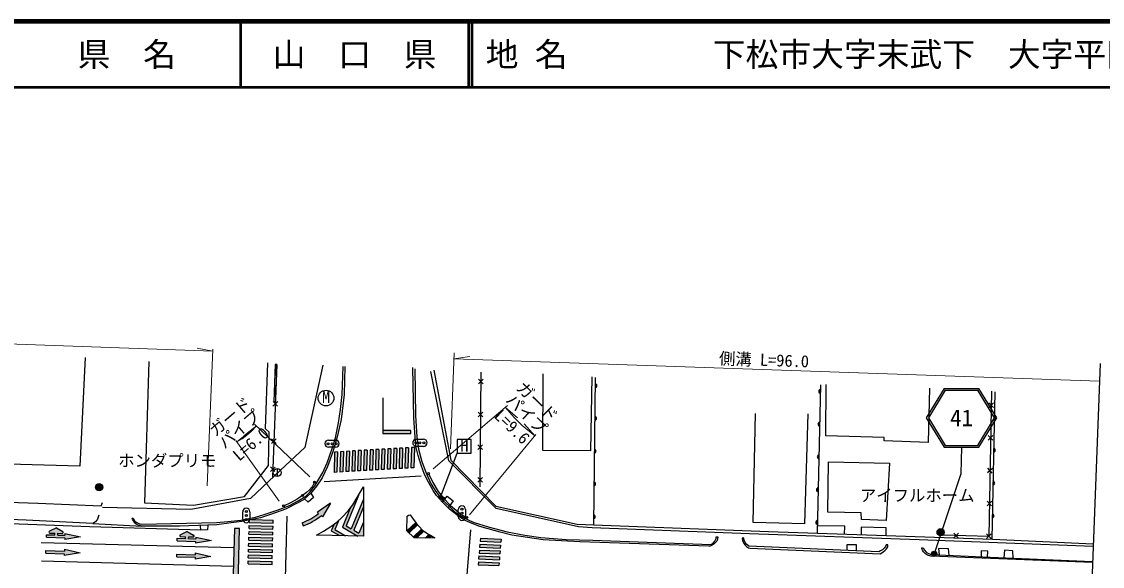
# Model space of a CAD drawing. Units: millimetres at full size, sheet at 1:1000; details may follow other scales. Extents: x 40000 to 680000, y 20000 to 380000.
# Drawn here: x 299590 to 464450, y 296855 to 380000 of the extents above; entities that cross this region are included whole.
import ezdxf
from ezdxf.enums import TextEntityAlignment as Align

# ---------------------------------------------------------------- set-up
doc = ezdxf.new("R2010")
doc.units = ezdxf.units.MM
doc.header["$LTSCALE"] = 1000
for name, color, linetype, lineweight in [('M-BGD', 7, 'Continuous', 25), ('M-BGD-EXST', 7, 'Continuous', 25), ('M-BMK-OTRS', 5, 'Continuous', 25), ('M-STR-HTXT', 7, 'Continuous', 13), ('M-STR-STRC', 7, 'Continuous', 25), ('M-TTL', 2, 'Continuous', 140), ('M-TTL-LINE', 7, 'Continuous', 50)]:
    doc.layers.add(name, color=color, linetype=linetype, lineweight=lineweight)
doc.layers.add('M-BMK-HTXT', color=7, linetype='Continuous')
doc.layers.add('M-TTL-TXT', color=7, linetype='Continuous')
doc.styles.add('ＭＳ ゴシック', font='')
doc.styles.get('ＭＳ ゴシック').set_extended_font_data('MS Gothic')

# ---------------------------------------------------------------- blocks, each defined once
blk = doc.blocks.new('O1')
at = {"layer": 'M-STR-STRC'}
for p, q in [((-554, 556), (546, 556)), ((546, -544), (-554, -544))]:
    blk.add_line(p, q, dxfattribs=at)
for centre in [(-620, 0), (0, 0), (620, 0)]:
    blk.add_circle(centre, 150, dxfattribs=at)
for centre, start, end in [((-554, 6), 90, 180), ((-554, 6), 180, 270), ((546, 6), 0, 90), ((546, 6), 270, 0)]:
    blk.add_arc(centre, 550, start, end, dxfattribs=at)

msp = doc.modelspace()

# ---------------------------------------------------------------- hatches: boundary and pattern name
at = {"layer": 'M-BGD'}
for points in [[(338467, 326043), (338532, 327675), (338282, 327685), (338218, 326053)], [(338338, 322780), (338403, 324412), (338153, 324422), (338088, 322790)], [(387087, 324748), (387079, 324122, 0.84072)], [(421432, 323255), (421446, 323880, 0.84072)], [(447956, 319888), (447944, 319263, 0.84072)], [(387020, 319748), (387012, 319123, 0.84072)], [(421320, 318256), (421334, 318882, 0.84072)], [(447860, 314889), (447848, 314264, 0.84072)], [(386954, 314749), (386946, 314123, 0.84072)], [(421209, 313257), (421223, 313883, 0.84072)], [(311088, 309398, 1), (311725, 308501, 1)], [(386888, 309749), (386879, 309123, 0.84072)], [(421098, 308246), (421112, 308872, 0.84072)], [(447764, 309890), (447752, 309264, 0.84072)], [(386821, 304750), (386813, 304124, 0.84072)], [(420986, 303248), (421000, 303873, 0.84072)], [(447668, 304891), (447656, 304265, 0.84072)], [(439462, 302504, 1), (440099, 301607, 1)]]:
    msp.add_hatch(color=256, dxfattribs=at).paths.add_polyline_path(points)
at = {"layer": 'M-BGD-EXST'}
msp.add_hatch(color=256, dxfattribs=at).paths.add_polyline_path([(363274, 307509, 0.41421), (363388, 307174, 0.41421), (363723, 307289, 1)])
at = {"layer": 'M-STR-STRC'}
for points in [[(358972, 317154), (358972, 317604), (354711, 317599), (354712, 317149)], [(357706, 314912), (357255, 314886), (357163, 311784), (357614, 311810)], [(358608, 314964), (358157, 314938), (358065, 311836), (358516, 311862)], [(359510, 315016), (359059, 314990), (358967, 311888), (359418, 311915)], [(347785, 314336), (347334, 314310), (347242, 311209), (347693, 311235)], [(348687, 314389), (348236, 314362), (348144, 311261), (348595, 311287)], [(349588, 314441), (349138, 314415), (349046, 311313), (349497, 311339)], [(350490, 314493), (350039, 314467), (349948, 311365), (350399, 311392)], [(351392, 314546), (350941, 314519), (350850, 311418), (351301, 311444)], [(352294, 314598), (351843, 314572), (351752, 311470), (352203, 311496)], [(353196, 314650), (352745, 314624), (352654, 311522), (353104, 311549)], [(354098, 314702), (353647, 314676), (353555, 311575), (354006, 311601)], [(355000, 314755), (354549, 314729), (354457, 311627), (354908, 311653)], [(355902, 314807), (355451, 314781), (355359, 311679), (355810, 311705)], [(356804, 314859), (356353, 314833), (356261, 311732), (356712, 311758)], [(350860, 301492), (351741, 301473), (351737, 303585), (351047, 301903), (350262, 302359), (351734, 305946), (351732, 307127), (349869, 302587), (349083, 303043), (350992, 307695), (350793, 307347), (350093, 306256), (349708, 305750), (348518, 302851)], [(344900, 304936), (344699, 305127), (346731, 306496), (345467, 304398), (345266, 304589, -0.08366), (342558, 303053), (342387, 303523, 0.08183)], [(337958, 303453), (337970, 303903), (334661, 303994), (334329, 303934), (334318, 303553)], [(348067, 301552), (348998, 301532), (347387, 302467), (347976, 303901), (347653, 303621), (347248, 303314), (346822, 302275)], [(359995, 303198), (359790, 303452), (359717, 303555), (358375, 302283), (358697, 301968)], [(304644, 301929), (303901, 301949, -0.78564), (303839, 302234), (304900, 302747), (305861, 302176, -0.77336), (305780, 301897), (305111, 301916), (305103, 301641), (306182, 301611), (306189, 301886), (308573, 301347), (306164, 300939), (306171, 301214), (303361, 301291), (303372, 301688), (304636, 301654)], [(324607, 301382), (323864, 301402, -0.78564), (323803, 301687), (324863, 302200), (325824, 301630, -0.77336), (325743, 301351), (325074, 301369), (325066, 301094), (326145, 301065), (326153, 301340), (328536, 300800), (326127, 300392), (326134, 300667), (323324, 300744), (323335, 301142), (324600, 301107)], [(332843, 302637), (332043, 302659), (331824, 294646), (332623, 294614)], [(337909, 301654), (337921, 302104), (334282, 302204), (334269, 301754)], [(337934, 302554), (337946, 303004), (334306, 303103), (334294, 302653)], [(360952, 302245), (360749, 302399), (360608, 302539), (359341, 301338), (359472, 301209), (359853, 301203)], [(362144, 301515), (361723, 301736), (361139, 301182), (361782, 301172)], [(337860, 299855), (337872, 300305), (334232, 300404), (334220, 299954)], [(337884, 300754), (337897, 301204), (334257, 301304), (334245, 300854)], [(372611, 299661), (372649, 300110), (369491, 300244), (369454, 299795)], [(372686, 300558), (372724, 301007), (369566, 301142), (369529, 300693)], [(306115, 299185), (303305, 299262), (303294, 298864), (306105, 298787), (306097, 298512), (308506, 298920), (306123, 299460)], [(326079, 298638), (323269, 298715), (323258, 298318), (326068, 298241), (326060, 297966), (328470, 298374), (326086, 298913)], [(337810, 298055), (337823, 298505), (334183, 298605), (334171, 298155)], [(337835, 298955), (337847, 299405), (334208, 299505), (334195, 299055)], [(372462, 297866), (372499, 298314), (369342, 298449), (369304, 298000)], [(372537, 298763), (372574, 299212), (369416, 299346), (369379, 298898)], [(438431, 298952, 0.41421), (438615, 298417, 0.41421), (439150, 298601, 1)], [(337786, 297156), (337798, 297606), (334158, 297705), (334146, 297255)], [(372387, 296968), (372425, 297417), (369267, 297551), (369230, 297102)]]:
    msp.add_hatch(color=256, dxfattribs=at).paths.add_polyline_path(points)

# ---------------------------------------------------------------- linework, layer by layer
at = {"layer": 'M-BGD'}
for p, q in [((338532, 327675), (337853, 310521)), ((338532, 327675), (338282, 327685)), ((369641, 326512), (369509, 308975)), ((338467, 326043), (338218, 326053)), ((369986, 325405), (369274, 324703)), ((369981, 324698), (369279, 325410)), ((387100, 325705), (386801, 303217)), ((338403, 324412), (338153, 324422)), ((421461, 324560), (420957, 301930)), ((448025, 323475), (447594, 301004)), ((338662, 322012), (337927, 321333)), ((338634, 321305), (337955, 322040)), ((338338, 322780), (338088, 322790)), ((447846, 321811), (447126, 321117)), ((447833, 321104), (447139, 321824)), ((369949, 320405), (369236, 319703)), ((369943, 319698), (369242, 320410)), ((447755, 316812), (447035, 316118)), ((447742, 316105), (447048, 316825)), ((338436, 316309), (337701, 315631)), ((338408, 315603), (337729, 316337)), ((369911, 315405), (369199, 314704)), ((369906, 314698), (369204, 315411)), ((338266, 312020), (337531, 311341)), ((338238, 311313), (337559, 312048)), ((338584, 311779), (338584, 310579)), ((447664, 311813), (446944, 311119)), ((447651, 311106), (446957, 311826)), ((369873, 310405), (369161, 309704)), ((369868, 309698), (369166, 310411)), ((447573, 306813), (446853, 306119)), ((447560, 306106), (446866, 306826)), ((310462, 303426), (317915, 302982)), ((442479, 301916), (441766, 301214)), ((441772, 301921), (442473, 301209)), ((447482, 301814), (446762, 301120)), ((447469, 301107), (446775, 301827))]:
    msp.add_line(p, q, dxfattribs=at)
for points in [[(309298, 328735), (308466, 312147), (288498, 312734), (289323, 329857)], [(319011, 328146), (318350, 306535), (325829, 306216), (333569, 307518), (337227, 312239), (337365, 317347), (336816, 317839), (337147, 327934)], [(345530, 327574), (342798, 315018), (339066, 311555), (334483, 307237), (325428, 305554), (311933, 305833)], [(348896, 327357), (348786, 323111), (348347, 319283), (347748, 316643), (347088, 314319), (346246, 312120), (345449, 310381), (344549, 309117), (343721, 308008), (342577, 307014), (341745, 306538), (339864, 305612), (337557, 304791), (336048, 304246), (333176, 303725), (331565, 303493), (329359, 303212), (327974, 303142), (323687, 302996), (317915, 302982), (317191, 303182), (316877, 303466), (316646, 303791), (316481, 304049), (316457, 304219), (316587, 304220), (316649, 304078), (316831, 303822), (317052, 303608), (317364, 303452), (317614, 303359), (317875, 303275), (329319, 303537), (331028, 303696), (333050, 303918), (335245, 304376), (336568, 304764), (338568, 305444), (340453, 306137), (341783, 306854), (342958, 307574), (343566, 308196), (344305, 309157), (344931, 310170), (345525, 311181), (346185, 312654), (346510, 313530), (347003, 314999), (347465, 316466), (347907, 318753), (348254, 320800), (348498, 323082), (348654, 327346)], [(338282, 327685), (338058, 322011), (338307, 322001)], [(359596, 327007), (359694, 319857), (359875, 316615), (360134, 314748), (360630, 312841), (361284, 311066), (362078, 309427), (362759, 308302), (363814, 306958), (364834, 306040), (365662, 305204), (366752, 304471), (367888, 303837), (368626, 303552), (370759, 302886), (373656, 302133), (376332, 301617), (378794, 301282), (382658, 300957), (386701, 300838), (404738, 300219), (405067, 300417), (405335, 300692), (405514, 301094), (405549, 301372), (405797, 301365), (405749, 301033), (405624, 300715), (405444, 300492), (405214, 300302), (404917, 300091), (404634, 299957), (404417, 299939), (384746, 300583), (379155, 300922), (376774, 301261), (374373, 301633), (372570, 302083), (370740, 302572), (369473, 302965), (368294, 303421), (367248, 303877), (366417, 304352), (364845, 305611), (363778, 306665), (362880, 307672), (362357, 308430), (361648, 309708), (361045, 310878), (360527, 312295), (360096, 313801), (359748, 315213), (359619, 316553), (359396, 319551), (359291, 327190)], [(463029, 299898), (436515, 300893), (410641, 301846), (386647, 302756), (384534, 302904), (371982, 305681), (364742, 312966), (362002, 326580)], [(362447, 326786), (365077, 313089), (371952, 306033), (384318, 303287), (386894, 303214), (413503, 302202), (431470, 301547), (447666, 301002), (463045, 300319)], [(386557, 325800), (386388, 314491), (379091, 314554), (379165, 326254)], [(438066, 324041), (437872, 315786), (431164, 315994), (431165, 316539), (422242, 316806), (422336, 324601)], [(447525, 323580), (447121, 301440), (440102, 301616)], [(419539, 320163), (419012, 303345), (411175, 303542), (411548, 320181)], [(361674, 311014), (362299, 309681), (363135, 308263), (363919, 307279), (365027, 306140), (365866, 305453), (366664, 304799), (367486, 304334)], [(344279, 309729), (343889, 309012), (343488, 308555), (343050, 308148), (342428, 307650), (341600, 307119), (340613, 306571), (339533, 306072)], [(284204, 307503), (284376, 307095), (302044, 306519), (311706, 306104), (311931, 306617)], [(343721, 308008), (344138, 307394), (343316, 306673), (342739, 307154)], [(363770, 306674), (364514, 307598), (365442, 306863), (364654, 305800)], [(311376, 304664), (311188, 304060), (310841, 303637), (310462, 303426), (300261, 303921), (288646, 304355), (288254, 304576), (287996, 304981), (287771, 305381), (287711, 305838)], [(326917, 302385), (310013, 302895), (286989, 303749), (274735, 304262)], [(327974, 303142), (327943, 302417), (326917, 302385), (326897, 303105)], [(425100, 301779), (425149, 302986), (420982, 303061)], [(431465, 301547), (431445, 302725), (427652, 302822), (427646, 301687)], [(425503, 299300), (425528, 300178), (426879, 300204), (426882, 299241)], [(462934, 297425), (438268, 298418), (437782, 298559), (437459, 298791), (437180, 299071), (437010, 299332), (436914, 299535), (436885, 299689), (437115, 299677), (437299, 299330), (437548, 299045), (437944, 298801), (438323, 298672), (447328, 298251), (462940, 297584)], [(441057, 298544), (440990, 299545), (439476, 299578), (439550, 298614)], [(446944, 298269), (446971, 299154), (445971, 299230), (445974, 298314)], [(450820, 298102), (450780, 299238), (449497, 299314), (449404, 298162)]]:
    msp.add_lwpolyline(points, dxfattribs=at)
for points in [[(422687, 312820), (431960, 312630), (431488, 303876), (427701, 304031), (427640, 305019), (422556, 305117)], [(410518, 299942), (410230, 300204), (409964, 300522), (409798, 300871), (409710, 301194), (409481, 301173), (409534, 300785), (409691, 300450), (409923, 300131), (410165, 299908), (410470, 299698), (410664, 299659), (430567, 298796), (430936, 299021), (431295, 299313), (431540, 299560), (431705, 299841), (431704, 300151), (431477, 300136), (431369, 299877), (431229, 299663), (430927, 299402), (430607, 299221), (430371, 299091)]]:
    msp.add_lwpolyline(points, close=True, dxfattribs=at)
for centre, radius in [((338584, 311179), 600), ((361674, 311014), 150), ((311406, 308949), 550), ((344279, 309729), 150), ((342434, 307660), 150), ((363919, 307279), 150), ((339538, 306082), 150), ((367486, 304334), 150), ((439780, 302056), 550)]:
    msp.add_circle(centre, radius, dxfattribs=at)
for centre, start, end in [((387028, 324436), 279.13081, 79.34854), ((421493, 323566), 98.61589, 258.83362), ((447895, 319577), 278.79227, 79.01), ((386962, 319436), 279.13081, 79.34854), ((421382, 318568), 98.61589, 258.83362), ((447799, 314577), 278.79227, 79.01), ((386895, 314437), 279.13081, 79.34854), ((421271, 313569), 98.61589, 258.83362), ((386829, 309437), 279.13081, 79.34854), ((421159, 308558), 98.61589, 258.83362), ((447704, 309578), 278.79227, 79.01), ((386763, 304438), 279.13081, 79.34854), ((421048, 303559), 98.61589, 258.83362), ((447608, 304579), 278.79227, 79.01)]:
    msp.add_arc(centre, 318, start, end, dxfattribs=at)
at = {"layer": 'M-BGD-EXST'}
for p, q in [((368153, 316211), (366053, 316211)), ((366053, 316211), (366053, 314111)), ((368153, 314111), (368153, 316211)), ((363498, 307399), (366053, 314111)), ((366053, 314111), (368153, 314111))]:
    msp.add_line(p, q, dxfattribs=at)
for centre, radius in [((346027, 322544), 1200), ((363498, 307399), 250)]:
    msp.add_circle(centre, radius, dxfattribs=at)
at = {"layer": 'M-BMK-OTRS'}
msp.add_line((464099, 327818), (461239, 253225), dxfattribs=at)
at = {"layer": 'M-STR-HTXT'}
for p, q in [((328760, 329696), (187356, 334841)), ((328760, 329696), (326351, 330168)), ((328773, 329997), (327901, 309144)), ((365556, 329432), (365015, 314801)), ((365523, 328539), (367954, 328882)), ((365523, 328539), (463997, 325148)), ((362348, 311753), (373728, 321417)), ((373387, 321127), (375249, 319527)), ((335400, 318299), (333470, 316782)), ((335112, 318574), (343531, 310526)), ((377889, 316801), (376248, 318627)), ((332434, 315859), (334337, 317410)), ((378035, 316978), (367895, 304724)), ((332282, 316073), (338871, 306793))]:
    msp.add_line(p, q, dxfattribs=at)
for points in [[(373387, 321127), (374708, 319570), (375956, 318369), (377889, 316801)], [(335400, 318299), (334607, 317444), (333896, 316832), (333223, 316318), (332434, 315859)]]:
    msp.add_lwpolyline(points, dxfattribs=at)
at = {"layer": 'M-STR-STRC'}
for p, q in [((440322, 324029), (437558, 319529)), ((440489, 323729), (437910, 319529)), ((440322, 324029), (445594, 324029)), ((440489, 323729), (445426, 323729)), ((448006, 319529), (445426, 323729)), ((448358, 319529), (445594, 324029)), ((354706, 322579), (354711, 317599)), ((437558, 319529), (440322, 315029)), ((437910, 319529), (440489, 315329)), ((445426, 315329), (448006, 319529)), ((445594, 315029), (448358, 319529)), ((357255, 314886), (357163, 311784)), ((357706, 314912), (357255, 314886)), ((357706, 314912), (357614, 311810)), ((358157, 314938), (358065, 311836)), ((358608, 314964), (358157, 314938)), ((358608, 314964), (358516, 311862)), ((359059, 314990), (358967, 311888)), ((359510, 315016), (359059, 314990)), ((359510, 315016), (359418, 311915)), ((440322, 315029), (445594, 315029)), ((440489, 315329), (445426, 315329)), ((347334, 314310), (347242, 311209)), ((347785, 314336), (347334, 314310)), ((347785, 314336), (347693, 311235)), ((348236, 314362), (348144, 311261)), ((348687, 314389), (348236, 314362)), ((348687, 314389), (348595, 311287)), ((349138, 314415), (349046, 311313)), ((349588, 314441), (349138, 314415)), ((349588, 314441), (349497, 311339)), ((350039, 314467), (349948, 311365)), ((350490, 314493), (350039, 314467)), ((350490, 314493), (350399, 311392)), ((350941, 314519), (350850, 311418)), ((351392, 314546), (350941, 314519)), ((351392, 314546), (351301, 311444)), ((351843, 314572), (351752, 311470)), ((352294, 314598), (351843, 314572)), ((352294, 314598), (352203, 311496)), ((352745, 314624), (352654, 311522)), ((353196, 314650), (352745, 314624)), ((353196, 314650), (353104, 311549)), ((353647, 314676), (353555, 311575)), ((354098, 314702), (353647, 314676)), ((354098, 314702), (354006, 311601)), ((354549, 314729), (354457, 311627)), ((355000, 314755), (354549, 314729)), ((355000, 314755), (354908, 311653)), ((355451, 314781), (355359, 311679)), ((355902, 314807), (355451, 314781)), ((355902, 314807), (355810, 311705)), ((356353, 314833), (356261, 311732)), ((356804, 314859), (356353, 314833)), ((356804, 314859), (356712, 311758)), ((354006, 311601), (353555, 311575)), ((354908, 311653), (354457, 311627)), ((355810, 311705), (355359, 311679)), ((356712, 311758), (356261, 311732)), ((357614, 311810), (357163, 311784)), ((358516, 311862), (358065, 311836)), ((359418, 311915), (358967, 311888)), ((360522, 310601), (345719, 309742)), ((347693, 311235), (347242, 311209)), ((348595, 311287), (348144, 311261)), ((349497, 311339), (349046, 311313)), ((350399, 311392), (349948, 311365)), ((351301, 311444), (350850, 311418)), ((352203, 311496), (351752, 311470)), ((353104, 311549), (352654, 311522)), ((351732, 307127), (349869, 302587)), ((346731, 306496), (344699, 305128)), ((344900, 304936), (344699, 305127)), ((351734, 305946), (350262, 302359)), ((334318, 303553), (334329, 303934)), ((334318, 303553), (337958, 303453)), ((334661, 303994), (337970, 303903)), ((337958, 303453), (337970, 303903)), ((339550, 285138), (340080, 304506)), ((342387, 303523), (342558, 303053)), ((351737, 303585), (351047, 301903)), ((359717, 303555), (358375, 302283)), ((304900, 302747), (303839, 302234)), ((303901, 301949), (304644, 301929)), ((304636, 301654), (304644, 301929)), ((304900, 302747), (305861, 302176)), ((305103, 301641), (305111, 301916)), ((305111, 301916), (305780, 301897)), ((306189, 301886), (306182, 301611)), ((306189, 301886), (308573, 301347)), ((324863, 302200), (323803, 301687)), ((324863, 302200), (325824, 301630)), ((334269, 301754), (334282, 302204)), ((334269, 301754), (337909, 301654)), ((334282, 302204), (337921, 302104)), ((334294, 302653), (334306, 303103)), ((334294, 302653), (337934, 302554)), ((334306, 303103), (337946, 303004)), ((337909, 301654), (337921, 302104)), ((337934, 302554), (337946, 303004)), ((350262, 302359), (351047, 301903)), ((359995, 303198), (358697, 301968)), ((360608, 302539), (359341, 301338)), ((360952, 302245), (359853, 301203)), ((361723, 301736), (361139, 301182)), ((368050, 302452), (366489, 283695)), ((302556, 300521), (331963, 299716)), ((303361, 301291), (303372, 301688)), ((303361, 301291), (306171, 301214)), ((303372, 301688), (304636, 301654)), ((305103, 301641), (306182, 301611)), ((308573, 301347), (306164, 300939)), ((306171, 301214), (306164, 300939)), ((323324, 300744), (323335, 301142)), ((323324, 300744), (326134, 300667)), ((323335, 301142), (324600, 301107)), ((323864, 301402), (324607, 301382)), ((324600, 301107), (324607, 301382)), ((325066, 301094), (325074, 301369)), ((325066, 301094), (326145, 301065)), ((325074, 301369), (325743, 301351)), ((328536, 300800), (326127, 300392)), ((326134, 300667), (326127, 300392)), ((326153, 301340), (326145, 301065)), ((326153, 301340), (328536, 300800)), ((334220, 299954), (334232, 300404)), ((334232, 300404), (337872, 300305)), ((334245, 300854), (334257, 301304)), ((334245, 300854), (337884, 300754)), ((334257, 301304), (337897, 301204)), ((337860, 299855), (337872, 300305)), ((337884, 300754), (337897, 301204)), ((362144, 301515), (361782, 301172)), ((369491, 300244), (369454, 299795)), ((369491, 300244), (372649, 300110)), ((369566, 301142), (369529, 300693)), ((369529, 300693), (372686, 300558)), ((369566, 301142), (372724, 301007)), ((372649, 300110), (372611, 299661)), ((372724, 301007), (372686, 300558)), ((303294, 298864), (303305, 299262)), ((303294, 298864), (306105, 298787)), ((303305, 299262), (306115, 299185)), ((308506, 298920), (306097, 298512)), ((306105, 298787), (306097, 298512)), ((306123, 299460), (306115, 299185)), ((306123, 299460), (308506, 298920)), ((323258, 298318), (323269, 298715)), ((323269, 298715), (326079, 298638)), ((326086, 298913), (326079, 298638)), ((326086, 298913), (328470, 298374)), ((334171, 298155), (334183, 298605)), ((334183, 298605), (337823, 298505)), ((334195, 299055), (334208, 299505)), ((334195, 299055), (337835, 298955)), ((334208, 299505), (337847, 299405)), ((334220, 299954), (337860, 299855)), ((337810, 298055), (337823, 298505)), ((337835, 298955), (337847, 299405)), ((369342, 298449), (369304, 298000)), ((369342, 298449), (372499, 298314)), ((369416, 299346), (369379, 298898)), ((369379, 298898), (372537, 298763)), ((369416, 299346), (372574, 299212)), ((369454, 299795), (372611, 299661)), ((372574, 299212), (372537, 298763)), ((302612, 297706), (331886, 296904)), ((323258, 298318), (326068, 298241)), ((328470, 298374), (326060, 297966)), ((326068, 298241), (326060, 297966)), ((334146, 297255), (334158, 297705)), ((334146, 297255), (337786, 297156)), ((334158, 297705), (337798, 297606)), ((334171, 298155), (337810, 298055)), ((337786, 297156), (337798, 297606)), ((369267, 297551), (369230, 297102)), ((369230, 297102), (372387, 296968)), ((369267, 297551), (372425, 297417)), ((369304, 298000), (372462, 297866)), ((372425, 297417), (372387, 296968)), ((372499, 298314), (372462, 297866))]:
    msp.add_line(p, q, dxfattribs=at)
for points in [[(358972, 317154), (358972, 317604), (354711, 317599), (354712, 317149)], [(351729, 308998), (351741, 301473), (344597, 301626), (345643, 302238), (346767, 302948), (347653, 303621), (348497, 304353), (349399, 305345), (350093, 306256), (350793, 307347), (351304, 308238)], [(362567, 301159), (359472, 301209), (358371, 302286), (358421, 304533), (358589, 304670), (358867, 304726), (359238, 304229), (359790, 303452), (360218, 302924), (360749, 302399), (361400, 301906), (362388, 301386), (362584, 301260)], [(331804, 293917), (332604, 293895), (332843, 302637), (332043, 302659)]]:
    msp.add_lwpolyline(points, close=True, dxfattribs=at)
for points in [[(442958, 315029), (442843, 310995), (438790, 298776)], [(350992, 307695), (349083, 303043), (349869, 302587)], [(346731, 306496), (345467, 304398), (345266, 304589)], [(349708, 305750), (348518, 302851), (350860, 301492)], [(347976, 303901), (347387, 302467), (348998, 301532)], [(347248, 303314), (346822, 302275), (348067, 301552)]]:
    msp.add_lwpolyline(points, dxfattribs=at)
msp.add_circle((438790, 298776), 400, dxfattribs=at)
for centre, radius, start, end in [((339354, 311857), 8869, 289.99485, 308.70792), ((339354, 311857), 9369, 289.99485, 309.12352), ((303905, 302099), 150, 115.81305, 268.43171), ((305784, 302047), 150, 268.43171, 59.29988), ((323868, 301552), 150, 115.81305, 268.43171), ((325748, 301501), 150, 268.43171, 59.29988)]:
    msp.add_arc(centre, radius, start, end, dxfattribs=at)
at = {"layer": 'M-TTL'}
msp.add_line((680000, 380000), (40000, 380000), dxfattribs=at)
at = {"layer": 'M-TTL-LINE'}
for p, q in [((333000, 380000), (333000, 370000)), ((367750, 380000), (367750, 370000)), ((368250, 380000), (368250, 370000)), ((40000, 370000), (680000, 370000))]:
    msp.add_line(p, q, dxfattribs=at)

# ---------------------------------------------------------------- block references
for p in [(346944, 315580), (360346, 315715)]:
    msp.add_blockref('O1', p)
at = {"rotation": 90}
for p in [(333871, 304630), (366762, 304986)]:
    msp.add_blockref('O1', p, dxfattribs=at)

# ---------------------------------------------------------------- texts
at = {"layer": 'M-BGD-EXST', "style": 'ＭＳ ゴシック'}
for s, p in [('M', (345405, 321265)), ('H', (366506, 313803))]:
    msp.add_text(s, height=1833, dxfattribs=at).set_placement(p, align=Align.BOTTOM_LEFT)
at = {"layer": 'M-BMK-HTXT', "style": 'ＭＳ ゴシック'}
for s, p in [('ホンダプリモ', (314309, 311536)), ('アイフルホーム', (427448, 306225))]:
    msp.add_text(s, height=1833, dxfattribs=at).set_placement(p, align=Align.BOTTOM_LEFT)
at = {"layer": 'M-STR-HTXT', "style": 'ＭＳ ゴシック'}
for s, rotation, p in [('側溝 L=96.0', 358.028, (405925, 327147)), ('ガード', 316.097, (374533, 323556)), ('ガード', 40.732, (329498, 316148)), ('パイプ', 316.097, (372912, 321690)), ('パイプ', 40.732, (330912, 314262)), ('L=9.6', 316.097, (371144, 319283)), ('L=6.0', 40.732, (333132, 312396))]:
    msp.add_text(s, height=1833, rotation=rotation, dxfattribs=at).set_placement(p, align=Align.BOTTOM_LEFT)
at = {"layer": 'M-STR-STRC', "style": 'ＭＳ ゴシック'}
msp.add_text('41', height=2566, dxfattribs=at).set_placement((442958, 319529), align=Align.MIDDLE_CENTER)
at = {"layer": 'M-TTL-TXT', "style": 'ＭＳ ゴシック'}
for s, p in [('県\u3000名', (315625, 375000)), ('山\u3000口\u3000県', (350375, 375000))]:
    msp.add_text(s, height=3666, dxfattribs=at).set_placement(p, align=Align.MIDDLE_CENTER)
for s, p in [('地 名', (370380, 375000)), ('下松市大字末武下\u3000大字平田', (405024, 375000))]:
    msp.add_text(s, height=3666, dxfattribs=at).set_placement(p, align=Align.MIDDLE_LEFT)

doc.saveas('drawing.dxf')
